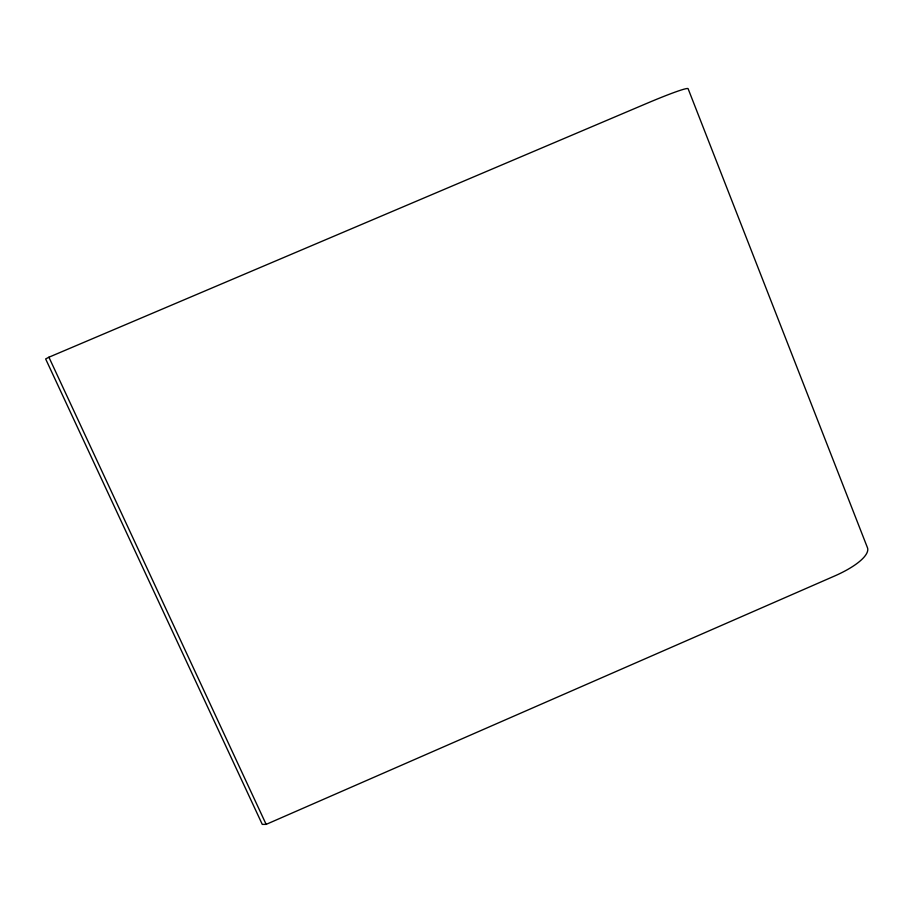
<?xml version="1.0" encoding="UTF-8"?>
<svg xmlns="http://www.w3.org/2000/svg" width="913" height="913" viewBox="0 0 913 913"><rect width="100%" height="100%" fill="white"/><g stroke="black" fill="none" stroke-linecap="round" stroke-linejoin="round"><path stroke-width="1.37" d="M48.914 357.211L45.65 358.946L262.271 824.382L266.151 824.382L834.448 576.069A54.221 16.525 -19 0 0 867.27 547.241L688.128 88.755A56.72 3.332 -23.8 0 0 647.511 103.089L48.914 357.211L266.151 824.382"/></g></svg>
